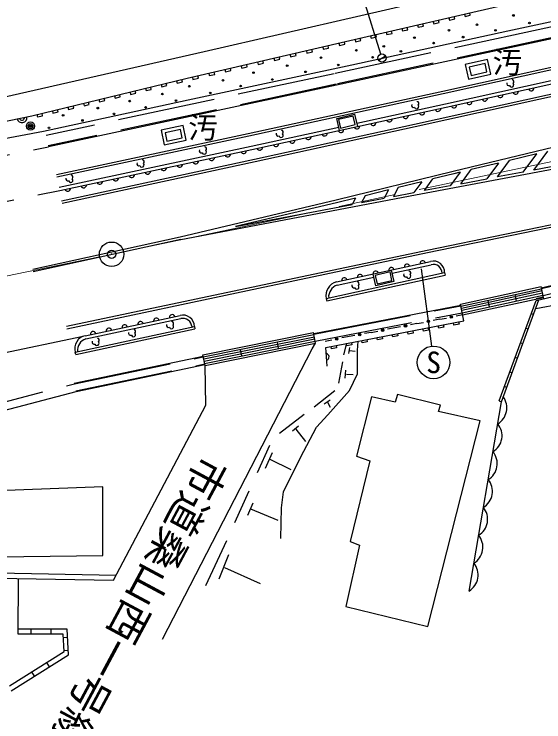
# Model space of a CAD drawing. Units: millimetres, scale not verified. Extents: x 40000 to 680000, y 20000 to 380000.
# Drawn here: x 463478 to 495921, y 259742 to 303064 of the extents above; entities that cross this region are included whole.
import ezdxf
from ezdxf.enums import TextEntityAlignment as Align

# ---------------------------------------------------------------- set-up
doc = ezdxf.new("R2010")
doc.units = ezdxf.units.MM
doc.header["$LTSCALE"] = 1000
doc.header["$PDMODE"] = 32
doc.header["$PDSIZE"] = 500
doc.linetypes.add('CHAIN', pattern=[18.5, 12, -1.5, 3.5, -1.5])
doc.linetypes.add('DASHED', pattern=[7.5, 6, -1.5])
for name, color, linetype, lineweight in [('M-BGD', 7, 'Continuous', 25), ('M-BGD-EXST', 7, 'Continuous', 25), ('M-BMK', 2, 'CHAIN', 13), ('M-BMK-SRVR', 3, 'Continuous', 25), ('M-STR-STRC', 7, 'Continuous', 25)]:
    doc.layers.add(name, color=color, linetype=linetype, lineweight=lineweight)
doc.layers.add('M-OTRS', color=6, linetype='Continuous')
doc.styles.add('ＭＳ ゴシック', font='')
doc.styles.get('ＭＳ ゴシック').set_extended_font_data('MS Gothic')

msp = doc.modelspace()

# ---------------------------------------------------------------- linework, layer by layer
at = {"layer": 'M-BGD'}
for p, q in [((475110, 300773), (491478, 304545)), ((462088, 297821), (475110, 300773)), ((492476, 300283), (491109, 299976)), ((492677, 299385), (492476, 300283)), ((491109, 299976), (491311, 299079)), ((491311, 299079), (492677, 299385)), ((453133, 294475), (464552, 296841)), ((484250, 296818), (483354, 296608)), ((484371, 296302), (484250, 296818)), ((483354, 296608), (483475, 296092)), ((458299, 294606), (465267, 295902)), ((473823, 296241), (472482, 295961)), ((472482, 295961), (472670, 295060)), ((474011, 295340), (473823, 296241)), ((483475, 296092), (484371, 296302)), ((472670, 295060), (474011, 295340)), ((483222, 286668), (488979, 287922)), ((486622, 287204), (489022, 287726)), ((495430, 285048), (510816, 287997)), ((482596, 285662), (489840, 287239)), ((486501, 287283), (485584, 287074)), ((486619, 286766), (486501, 287283)), ((489840, 287239), (489872, 287093)), ((482628, 285516), (489872, 287093)), ((483264, 286473), (485505, 286961)), ((485584, 287074), (485702, 286558)), ((485702, 286558), (486619, 286766)), ((490816, 285318), (495748, 286385)), ((495921, 285646), (495748, 286385)), ((490842, 285180), (495780, 286249)), ((495810, 286119), (490868, 285050)), ((495840, 285989), (490893, 284919)), ((482596, 285662), (482628, 285516)), ((490918, 284788), (495871, 285860)), ((490945, 284650), (495903, 285723)), ((492488, 285537), (492573, 285146)), ((493188, 279384), (495449, 285535)), ((493328, 279332), (495624, 285576)), ((494134, 285893), (494218, 285502)), ((495444, 285660), (495886, 285762)), ((481824, 283520), (490828, 285255)), ((491013, 284293), (490816, 285318)), ((490953, 284654), (490552, 284577)), ((495155, 284736), (495296, 284684)), ((467829, 283376), (473637, 284624)), ((467871, 283181), (473679, 284429)), ((482575, 282667), (491013, 284293)), ((488148, 284119), (488548, 284195)), ((489550, 284386), (489149, 284310)), ((489550, 284386), (489951, 284463)), ((467221, 282376), (474523, 283945)), ((467253, 282230), (474554, 283798)), ((474523, 283945), (474554, 283798)), ((487146, 283928), (486344, 283775)), ((488148, 284119), (487747, 284043)), ((494827, 283844), (494968, 283792)), ((475035, 282218), (481810, 283582)), ((475063, 282080), (481838, 283445)), ((481944, 282916), (481810, 283582)), ((484340, 283393), (483539, 283240)), ((485342, 283584), (484942, 283508)), ((485342, 283584), (485743, 283661)), ((475087, 281957), (481864, 283314)), ((475114, 281826), (481890, 283184)), ((475142, 281688), (481917, 283053)), ((475169, 281551), (481944, 282916)), ((479579, 282993), (479657, 282600)), ((481732, 282580), (481944, 282916)), ((482537, 283049), (482938, 283126)), ((483673, 282201), (483851, 282913)), ((494499, 282952), (494640, 282900)), ((472555, 264795), (481732, 282580)), ((477320, 282540), (477399, 282148)), ((482655, 281510), (482575, 282667)), ((483981, 282285), (484037, 282649)), ((484009, 282481), (484373, 282425)), ((467161, 280480), (475053, 282127)), ((467253, 282230), (467221, 282376)), ((475169, 281551), (475035, 282218)), ((494171, 282060), (494312, 282008)), ((467267, 279971), (475156, 281617)), ((483365, 280464), (483617, 281781)), ((475210, 279119), (475169, 281551)), ((483757, 280772), (483785, 281276)), ((493843, 281168), (493984, 281116)), ((483841, 281024), (484233, 280996)), ((458775, 277732), (467267, 279971)), ((481851, 279035), (483112, 280015)), ((493516, 280276), (493656, 280224)), ((482468, 279203), (482832, 279455)), ((485373, 279640), (484452, 276014)), ((486820, 279321), (485373, 279640)), ((486951, 279790), (486820, 279321)), ((489581, 279133), (486951, 279790)), ((469564, 268405), (475210, 279119)), ((482664, 279315), (482832, 279007)), ((489469, 278738), (489581, 279133)), ((491337, 267750), (493328, 279332)), ((493188, 279384), (493328, 279332)), ((479722, 277409), (481235, 278586)), ((492024, 278175), (489469, 278738)), ((488811, 265587), (492024, 278175)), ((480534, 277549), (480899, 277858)), ((480731, 277661), (481319, 276905)), ((478377, 274999), (479133, 276681)), ((478881, 275280), (479302, 276232)), ((484452, 276014), (485260, 275713)), ((479133, 275812), (480422, 275196)), ((485260, 275713), (484058, 270772)), ((468906, 274131), (460920, 273823)), ((468906, 269928), (468906, 274131)), ((477004, 271945), (477872, 273879)), ((477788, 272393), (478125, 273150)), ((477957, 272786), (479638, 272085)), ((475210, 268078), (476499, 270852)), ((484058, 270772), (484640, 270566)), ((484640, 270566), (483795, 266808)), ((460892, 269816), (468906, 269928)), ((476611, 269956), (476023, 268471)), ((476359, 269199), (478545, 268218)), ((459037, 268611), (469564, 268405)), ((459345, 268915), (469726, 268712)), ((463722, 265112), (463743, 268519)), ((483795, 266808), (488811, 265587)), ((466718, 265407), (463743, 265407)), ((464499, 265407), (464499, 265112)), ((465735, 265407), (465735, 265112)), ((466810, 263840), (466718, 265407)), ((466480, 265112), (463722, 265112)), ((466544, 264038), (466480, 265112)), ((466748, 264907), (466493, 264892)), ((463195, 261953), (466544, 264038)), ((463292, 261650), (466810, 263840)), ((466795, 264102), (466541, 264087)), ((465651, 263118), (465487, 263380)), ((464728, 262544), (464565, 262806))]:
    msp.add_line(p, q, dxfattribs=at)
at = {"layer": 'M-BGD', "linetype": 'DASHED'}
for p, q in [((457293, 293345), (465584, 294934)), ((450229, 289034), (466276, 292272)), ((481832, 283481), (490836, 285216)), ((481917, 283050), (490919, 284784)), ((461828, 282128), (467829, 283376)), ((484513, 282481), (484540, 283046)), ((484513, 281052), (484513, 282481)), ((467169, 280441), (475061, 282088)), ((467259, 280011), (475148, 281656)), ((484009, 280015), (484513, 281052)), ((459434, 278418), (467169, 280441)), ((482692, 278530), (484009, 280015)), ((481992, 277774), (482692, 278530)), ((481011, 275924), (481992, 277774)), ((479974, 273823), (481011, 275924)), ((479862, 272842), (479974, 273823)), ((479806, 270964), (479862, 272842))]:
    msp.add_line(p, q, dxfattribs=at)
at = {"layer": 'M-BGD'}
for points in [[(484159, 299970), (493718, 302037), (503720, 304203), (513315, 306232), (518815, 307373), (524034, 308163), (525010, 311980)], [(464552, 296841), (474065, 299139), (484037, 301443), (493620, 303658), (503530, 305807), (513168, 307865)], [(466067, 293250), (477819, 295761), (489724, 298346), (501087, 300861), (509455, 302747), (515424, 304104), (520248, 305112), (525729, 306013), (531815, 306813), (538521, 307508), (544093, 307752), (550852, 307733), (558173, 307455), (568597, 306672), (568692, 306666)], [(466098, 293104), (477851, 295615), (489757, 298199), (501120, 300715), (509488, 302601), (515456, 303957), (520276, 304964), (525751, 305864), (531832, 306664), (538532, 307359), (544096, 307602), (550849, 307583), (558164, 307306), (568586, 306523), (568684, 306516)], [(523925, 307111), (518304, 306164), (509210, 304282), (496485, 301573), (483223, 298708), (465584, 294934)], [(466276, 292272), (478030, 294784), (489939, 297369), (501305, 299885), (509676, 301772), (515637, 303127), (520432, 304128), (525875, 305023), (531932, 305820), (538594, 306511), (544113, 306752), (550832, 306733), (558116, 306457), (568525, 305675), (568640, 305667)], [(484457, 296384), (489896, 297564), (501262, 300081), (509631, 301967), (515594, 303322), (520395, 304325), (525846, 305221), (531908, 306019), (538580, 306710), (544109, 306952), (550836, 306933), (558128, 306656), (568539, 305874), (568650, 305867)], [(490106, 302846), (490140, 302700), (490460, 302773), (490426, 302920)], [(491065, 303067), (491099, 302921), (491418, 302995), (491384, 303141)], [(488190, 302403), (488223, 302257), (488543, 302331), (488509, 302477)], [(489148, 302624), (489182, 302478), (489501, 302552), (489467, 302698)], [(486273, 301960), (486307, 301814), (486626, 301888), (486592, 302034)], [(487231, 302181), (487265, 302035), (487584, 302109), (487551, 302255)], [(484356, 301517), (484390, 301371), (484709, 301445), (484676, 301591)], [(485314, 301739), (485348, 301592), (485668, 301666), (485634, 301812)], [(482375, 301059), (482408, 300913), (482741, 300990), (482707, 301136)], [(483372, 301290), (483406, 301144), (483738, 301220), (483704, 301367)], [(480380, 300598), (480414, 300452), (480746, 300529), (480713, 300675)], [(481377, 300829), (481411, 300683), (481744, 300760), (481710, 300906)], [(479383, 300368), (479417, 300222), (479749, 300299), (479716, 300445)], [(465267, 295902), (474135, 297824), (484159, 299970)], [(477389, 299907), (477423, 299761), (477755, 299838), (477721, 299984)], [(478386, 300137), (478420, 299991), (478752, 300068), (478718, 300214)], [(475394, 299446), (475428, 299300), (475761, 299377), (475727, 299523)], [(476392, 299677), (476425, 299530), (476758, 299607), (476724, 299753)], [(473431, 298986), (473466, 298840), (473783, 298916), (473748, 299062)], [(474397, 299216), (474431, 299069), (474763, 299146), (474730, 299292)], [(471528, 298526), (471563, 298380), (471880, 298457), (471845, 298603)], [(472479, 298756), (472515, 298610), (472832, 298687), (472796, 298832)], [(469625, 298067), (469661, 297921), (469978, 297997), (469943, 298143)], [(470577, 298296), (470612, 298151), (470929, 298227), (470894, 298373)], [(467723, 297607), (467758, 297461), (468075, 297538), (468040, 297684)], [(468674, 297837), (468709, 297691), (469026, 297768), (468991, 297913)], [(465820, 297148), (465855, 297002), (466173, 297078), (466137, 297224)], [(466772, 297377), (466807, 297232), (467124, 297308), (467089, 297454)], [(464869, 296918), (464904, 296772), (465221, 296849), (465186, 296995)], [(483406, 295951), (483234, 296682), (484324, 296938), (484503, 296189)], [(466234, 292468), (477988, 294979), (483360, 296146)], [(495763, 286318), (503041, 288026), (508216, 289263), (513631, 290450), (519009, 291468), (526453, 292689), (533322, 293697), (540380, 294169), (545411, 294258), (551412, 294083), (560628, 293546), (567876, 293048)], [(495449, 285535), (503200, 287355), (508370, 288590), (513769, 289773), (519129, 290788), (526559, 292007), (533396, 293010), (540410, 293479), (545407, 293568), (551382, 293394), (560584, 292857), (567831, 292360)], [(486577, 287399), (486738, 286691), (485627, 286438), (485460, 287156)], [(490701, 284233), (490729, 284085), (490417, 284025), (490388, 284173)], [(488826, 283871), (488854, 283724), (488541, 283664), (488513, 283811)], [(489763, 284052), (489792, 283905), (489479, 283845), (489451, 283992)], [(486013, 283329), (486041, 283182), (485729, 283122), (485700, 283269)], [(486950, 283510), (486979, 283363), (486666, 283303), (486638, 283450)], [(487888, 283691), (487916, 283544), (487604, 283483), (487575, 283631)], [(484137, 282968), (484166, 282821), (483853, 282761), (483825, 282908)], [(485075, 283149), (485103, 283002), (484791, 282941), (484763, 283089)], [(483200, 282787), (483228, 282640), (482916, 282580), (482887, 282727)]]:
    msp.add_lwpolyline(points, dxfattribs=at)
at = {"layer": 'M-BGD', "linetype": 'DASHED'}
for points in [[(523816, 307822), (518171, 306871), (509063, 304987), (496334, 302277), (483072, 299412), (465434, 295638)], [(523913, 307180), (518291, 306233), (509196, 304350), (496470, 301641), (483208, 298777), (465570, 295002)], [(495773, 286279), (503050, 287987), (508225, 289224), (513639, 290410), (519016, 291428), (526459, 292649), (533327, 293657), (540382, 294129), (545411, 294218), (551410, 294043), (560625, 293506), (567873, 293008)], [(495873, 285850), (503151, 287559), (508323, 288795), (513727, 289979), (519093, 290995), (526527, 292215), (533373, 293219), (540401, 293689), (545408, 293778), (551391, 293603), (560597, 293067), (567844, 292569)]]:
    msp.add_lwpolyline(points, dxfattribs=at)
at = {"layer": 'M-BGD'}
for points in [[(492438, 299536), (492324, 300044), (491348, 299825), (491462, 299318)], [(472719, 295806), (472825, 295297), (473775, 295495), (473669, 296004)]]:
    msp.add_lwpolyline(points, close=True, dxfattribs=at)
for centre, radius in [((494061, 302985), 50), ((491824, 302411), 50), ((495041, 302519), 50), ((490107, 302081), 50), ((492959, 302069), 50), ((487994, 301624), 50), ((490976, 301658), 50), ((486118, 301093), 50), ((489171, 301289), 50), ((484437, 300849), 50), ((487164, 300787), 50), ((482273, 300405), 50), ((485432, 300423), 50), ((480204, 299909), 50), ((483330, 299954), 50), ((478138, 299480), 50), ((481327, 299532), 50), ((476266, 299016), 50), ((479289, 299063), 50), ((474204, 298653), 50), ((477348, 298664), 50), ((472556, 298171), 50), ((475489, 298237), 50), ((470557, 297739), 50), ((473396, 297774), 50), ((468599, 297310), 50), ((471530, 297356), 50), ((466477, 296868), 50), ((469590, 296958), 50), ((464479, 296212), 150), ((467664, 296555), 50), ((464479, 296212), 75), ((465615, 296105), 50), ((488849, 284253), 75), ((488849, 284253), 49.5), ((488849, 284253), 24.5), ((490251, 284520), 75), ((490251, 284520), 49.5), ((490251, 284520), 24.5), ((486044, 283718), 75), ((486044, 283718), 49.5), ((487446, 283985), 75), ((487446, 283985), 49.5), ((487446, 283985), 24.5), ((484641, 283451), 75), ((484641, 283451), 49.5), ((484641, 283451), 24.5), ((486044, 283718), 24.5), ((483238, 283183), 75), ((483238, 283183), 49.5), ((483238, 283183), 24.5)]:
    msp.add_circle(centre, radius, dxfattribs=at)
for centre, radius, start, end in [((495146, 298534), 162, 196.7775, 8.1864), ((493251, 298115), 162, 196.779, 8.1855), ((494198, 298325), 162, 196.779, 8.1855), ((491357, 297696), 162, 196.779, 8.1855), ((492304, 297905), 162, 196.7775, 8.1864), ((489438, 297281), 170, 199.1507, 5.3458), ((490410, 297486), 162, 196.7775, 8.1864), ((463957, 296723), 300, 192.5488, 10.8669), ((487453, 296851), 170, 199.1507, 5.3458), ((488446, 297066), 170, 199.1507, 5.3458), ((463957, 296723), 150, 193.3899, 10.0258), ((485468, 296420), 170, 199.1507, 5.3458), ((486461, 296635), 170, 199.1507, 5.3458), ((483484, 295989), 170, 199.1493, 5.3457), ((484476, 296204), 170, 199.1507, 5.3458), ((481499, 295558), 170, 199.1501, 5.3464), ((482491, 295773), 170, 199.1507, 5.3458), ((479514, 295127), 170, 199.1507, 5.3458), ((480506, 295342), 170, 199.1507, 5.3458), ((477536, 294697), 168, 198.1789, 5.9449), ((478522, 294912), 170, 199.1507, 5.3458), ((475577, 294278), 168, 198.1775, 5.9447), ((476557, 294487), 168, 198.1763, 5.947), ((473618, 293860), 168, 198.1763, 5.947), ((474598, 294069), 168, 198.1789, 5.9449), ((471659, 293441), 168, 198.1781, 5.9452), ((472639, 293650), 168, 198.1775, 5.9447), ((469700, 293022), 168, 198.1767, 5.945), ((470680, 293232), 168, 198.1771, 5.9467), ((467742, 292604), 168, 198.1771, 5.9467), ((468721, 292813), 168, 198.1775, 5.9458), ((466762, 292394), 168, 198.1767, 5.945), ((487543, 287594), 164, 17.2725, 187.2918), ((488502, 287803), 164, 17.2743, 187.29), ((489160, 287266), 680, 357.7455, 105.4344), ((489152, 287201), 541, 0.6797, 103.9361), ((485624, 287177), 164, 17.2743, 187.29), ((486583, 287386), 164, 17.2743, 187.29), ((483705, 286759), 164, 17.2737, 187.2906), ((484664, 286968), 164, 17.2751, 187.2897), ((483417, 285849), 842, 103.4296, 192.8028), ((483479, 285765), 740, 106.8537, 185.4969), ((473156, 284505), 166, 17.5902, 186.6627), ((473803, 283924), 720, 1.678, 103.3642), ((471220, 284089), 166, 17.5876, 186.6647), ((472188, 284297), 166, 17.5894, 186.6629), ((473786, 283845), 594, 6.64, 100.4339), ((469284, 283673), 166, 17.5876, 186.6647), ((470252, 283881), 166, 17.5884, 186.6644), ((467996, 282590), 804, 102.0324, 195.4246), ((468316, 283465), 166, 17.5876, 186.6647), ((468051, 282514), 691, 105.1144, 188.8088), ((482566, 282085), 200, 288.3799, 79.5926), ((492518, 278962), 1136, 300.6326, 35.9448), ((492225, 277256), 1136, 300.6326, 39.8587), ((491931, 275551), 1136, 300.6326, 39.8587), ((491638, 273845), 1136, 300.6326, 39.8587), ((491345, 272139), 1136, 300.6326, 39.8587), ((491052, 270433), 1136, 300.6326, 39.8587), ((490758, 268727), 1136, 300.6326, 39.8587)]:
    msp.add_arc(centre, radius, start, end, dxfattribs=at)
msp.add_point((464479, 296212), dxfattribs=at)
at = {"layer": 'M-BGD-EXST'}
for p, q in [((485933, 300618), (484904, 303990)), ((485791, 300252), (486221, 300507)), ((488414, 287463), (489038, 282738))]:
    msp.add_line(p, q, dxfattribs=at)
for centre, radius in [((486006, 300379), 250), ((489168, 281747), 1000)]:
    msp.add_circle(centre, radius, dxfattribs=at)
for centre, radius, start, end in [((493954, 298921), 136, 313.1721, 80.0357), ((493781, 298819), 136, 161.2421, 288.1096), ((493951, 298729), 133, 196.9552, 44.3257), ((488128, 297592), 136, 313.167, 80.0402), ((487956, 297490), 136, 161.2406, 288.1138), ((488126, 297400), 133, 196.9541, 44.3267), ((479830, 295837), 136, 313.1703, 80.0369), ((479658, 295735), 136, 161.2409, 288.1113), ((479828, 295644), 133, 196.9552, 44.3257), ((474950, 294709), 136, 161.2418, 288.1121), ((475120, 294619), 133, 196.9552, 44.3257), ((475123, 294811), 136, 313.1713, 80.0388), ((471133, 293918), 136, 161.2406, 288.1138), ((471303, 293828), 133, 196.9552, 44.3257), ((471305, 294020), 136, 313.1696, 80.0399), ((466776, 292989), 136, 161.2418, 288.1121), ((466946, 292899), 133, 196.9558, 44.325), ((466949, 293091), 136, 313.1687, 80.039), ((487637, 287216), 136, 313.1713, 80.0388), ((487464, 287114), 136, 161.2451, 288.1088), ((487634, 287024), 133, 196.9552, 44.3257), ((484296, 286445), 136, 161.2417, 288.1105), ((484466, 286355), 133, 196.9552, 44.3257), ((484469, 286547), 136, 313.1704, 80.0391), ((473116, 284125), 136, 313.1703, 80.0369), ((470786, 283640), 136, 313.1687, 80.039), ((472944, 284023), 136, 161.2409, 288.1113), ((473113, 283933), 133, 196.9552, 44.3257), ((470614, 283538), 136, 161.2421, 288.1096), ((470784, 283448), 133, 196.9552, 44.3257), ((468383, 282999), 136, 161.2409, 288.1113), ((468552, 282909), 133, 196.9552, 44.3257), ((468555, 283101), 136, 313.1703, 80.0369)]:
    msp.add_arc(centre, radius, start, end, dxfattribs=at)
at = {"layer": 'M-BMK'}
for p, q in [((470182, 288520), (517996, 298569)), ((372392, 268240), (468714, 288213))]:
    msp.add_line(p, q, dxfattribs=at)
at = {"layer": 'M-BMK-SRVR'}
msp.add_circle((469448, 288365), 750, dxfattribs=at)
at = {"layer": 'M-OTRS'}
msp.add_point((469448, 288365), dxfattribs=at)
at = {"layer": 'M-STR-STRC'}
for p, q in [((495309, 293514), (496166, 294674)), ((495486, 294510), (493822, 294109)), ((494660, 293393), (495486, 294510)), ((493141, 293946), (491477, 293545)), ((493141, 293946), (492425, 292977)), ((493074, 293098), (493822, 294109)), ((496895, 293810), (495309, 293514)), ((490796, 293381), (490189, 292561)), ((490838, 292681), (491477, 293545)), ((494660, 293393), (493074, 293098)), ((488603, 292265), (489126, 292973)), ((490838, 292681), (492425, 292977)), ((487002, 292451), (486708, 291906)), ((488442, 292805), (487002, 292451)), ((488442, 292805), (487954, 292144)), ((490189, 292561), (488603, 292265)), ((486413, 292306), (484972, 291952)), ((486413, 292306), (486138, 291797)), ((486708, 291906), (487954, 292144)), ((484383, 291807), (484175, 291421)), ((484972, 291952), (484745, 291530)), ((484745, 291530), (486138, 291797)), ((477034, 290056), (484175, 291421)), ((473687, 289264), (464645, 287292))]:
    msp.add_line(p, q, dxfattribs=at)
for points in [[(568620, 305290), (568216, 305319), (560744, 305801), (555727, 306153), (551161, 306328), (545346, 306332), (539929, 306141), (534131, 305660), (527479, 304818), (521561, 303907), (515132, 302554), (505294, 300262), (497524, 298414), (488003, 296307), (478199, 294166), (466386, 291623)], [(568612, 305140), (568205, 305170), (560734, 305651), (555719, 306003), (551158, 306178), (545349, 306182), (539938, 305992), (534146, 305511), (527500, 304669), (521588, 303759), (515164, 302408), (505328, 300116), (497558, 298268), (488035, 296160), (478230, 294020), (466418, 291476)], [(530573, 301734), (524878, 301149), (519177, 300161), (512220, 298638), (504453, 296820), (496544, 294919), (490374, 293434), (483192, 291668), (473654, 289410), (464613, 287439)], [(473684, 289263), (488069, 292013), (499578, 294157), (509151, 295885), (518359, 297474), (526718, 298727)], [(466676, 283955), (478410, 286440), (488773, 288619), (498296, 290581), (507428, 292418), (515284, 293961), (519566, 294783), (524247, 295574), (529261, 296241), (534603, 296750), (540122, 297102), (545034, 297291), (550329, 297311), (555066, 297153), (563032, 296579), (568083, 296187)], [(466707, 283808), (478441, 286293), (488803, 288472), (498326, 290434), (507457, 292271), (515312, 293814), (519592, 294635), (524270, 295425), (529278, 296092), (534615, 296601), (540129, 296952), (545037, 297141), (550327, 297161), (555058, 297003), (563021, 296429), (568073, 296037)], [(490796, 293381), (490409, 293288), (489126, 292973)], [(484383, 291807), (483227, 291523), (477034, 290056)]]:
    msp.add_lwpolyline(points, dxfattribs=at)

# ---------------------------------------------------------------- texts
at = {"layer": 'M-BGD-EXST', "style": 'ＭＳ ゴシック'}
for s, p in [('汚', (493687, 300114)), ('汚', (475044, 296119)), ('S', (489168, 281747))]:
    msp.add_text(s, height=1320, dxfattribs=at).set_placement(p, align=Align.MIDDLE_CENTER)
msp.add_text('市道桑山西一号線', height=1833, rotation=241.798, dxfattribs=at).set_placement((474532, 276467), align=Align.BOTTOM_LEFT)

doc.saveas('drawing.dxf')
